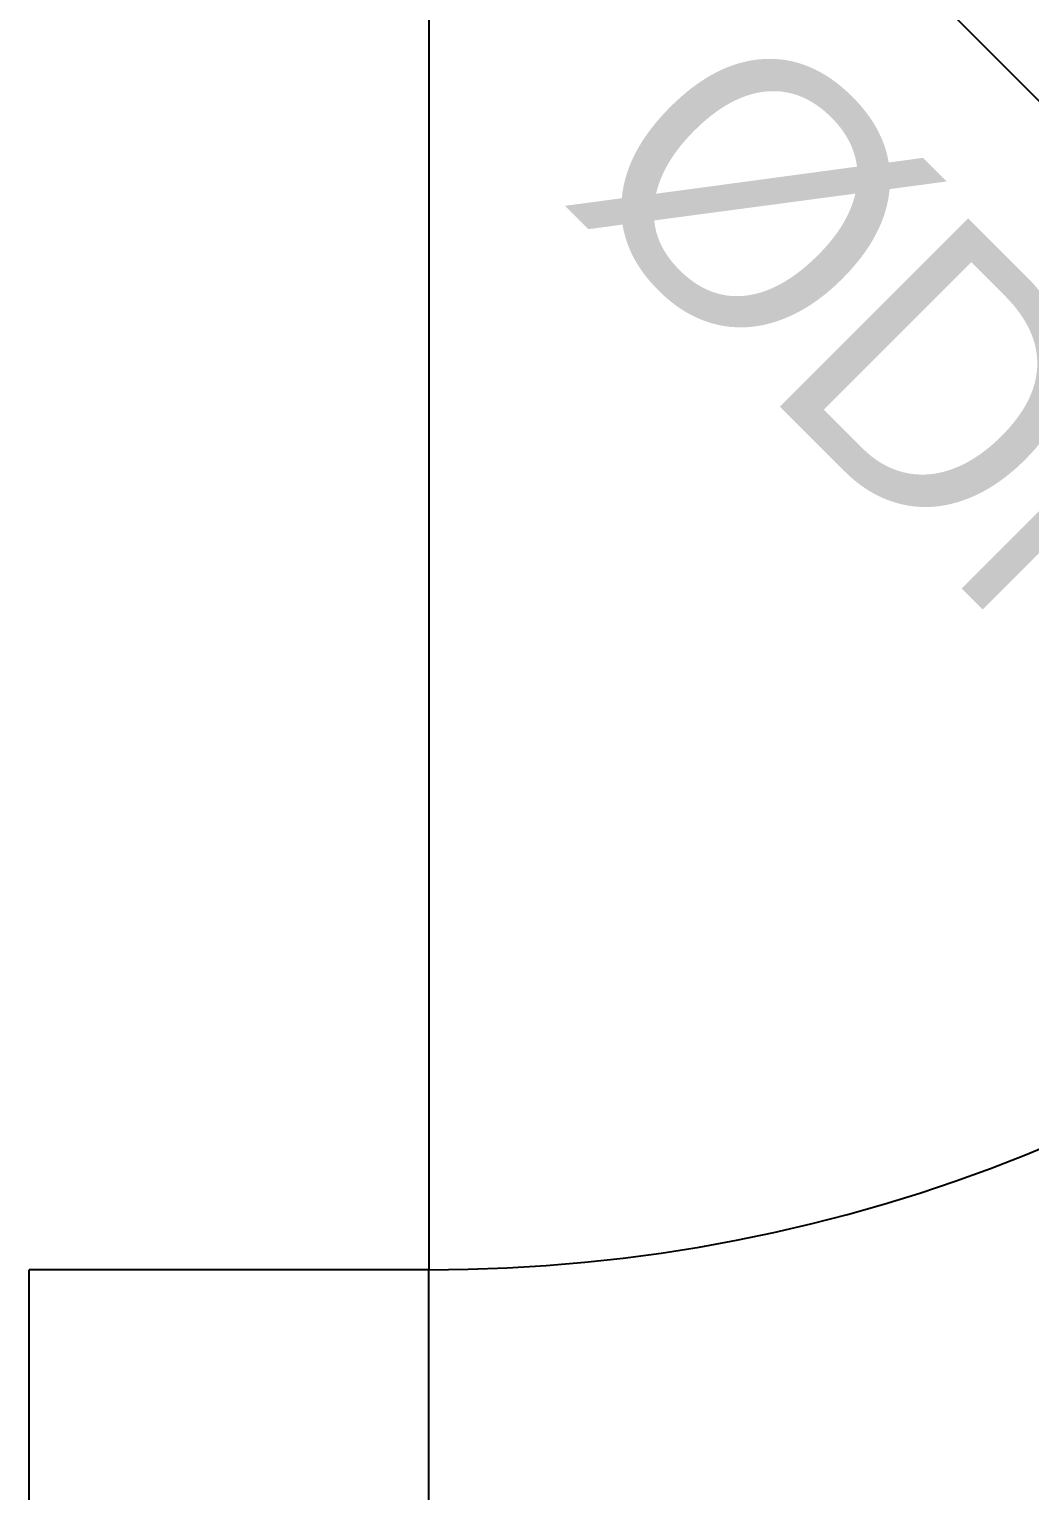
# Model space of a CAD drawing. Header units: millimetres. Extents: x -1292 to 2253, y 326 to 453.
# Drawn here: x 2097.049 to 2097.424, y 347.838 to 348.387 of the extents above; entities that cross this region are included whole.
import ezdxf
from ezdxf.enums import TextEntityAlignment as Align

# ---------------------------------------------------------------- set-up
doc = ezdxf.new("R2010")
doc.units = ezdxf.units.MM
doc.header["$LTSCALE"] = 0.5
for name, color, linetype in [('-HIDRO', 8, 'Continuous'), ('Esgoto', 5, 'ByLayer'), ('TEXTO', 7, 'Continuous')]:
    doc.layers.add(name, color=color, linetype=linetype)

msp = doc.modelspace()

# ---------------------------------------------------------------- linework, layer by layer
at = {"layer": '-HIDRO', "ltscale": 0.05}
for p, q in [((2097.19874, 348.5212), (2097.19874, 347.9212)), ((2097.04874, 346.9712), (2097.04874, 347.9212)), ((2097.19874, 347.9212), (2097.04874, 347.9212)), ((2097.19874, 346.9712), (2097.19874, 347.9212))]:
    msp.add_line(p, q, dxfattribs=at)
msp.add_arc((2097.19874, 348.52263), 0.60143, 270, 356.05013, dxfattribs=at)
at = {"layer": 'Esgoto', "color": 3}
msp.add_polyline3d([(2097.76321, 348.02485, 0), (2097.2725, 348.51555, 0)], dxfattribs=at)

# ---------------------------------------------------------------- texts
at = {"layer": 'TEXTO'}
for s, rotation, p in [('ØDN 50', 315, (2097.45545, 348.19118)), ('ØDN 100', 45, (2097.35271, 347.68192))]:
    msp.add_text(s, height=0.1, rotation=rotation, dxfattribs=at).set_placement(p, align=Align.MIDDLE_CENTER)

doc.saveas('drawing.dxf')
